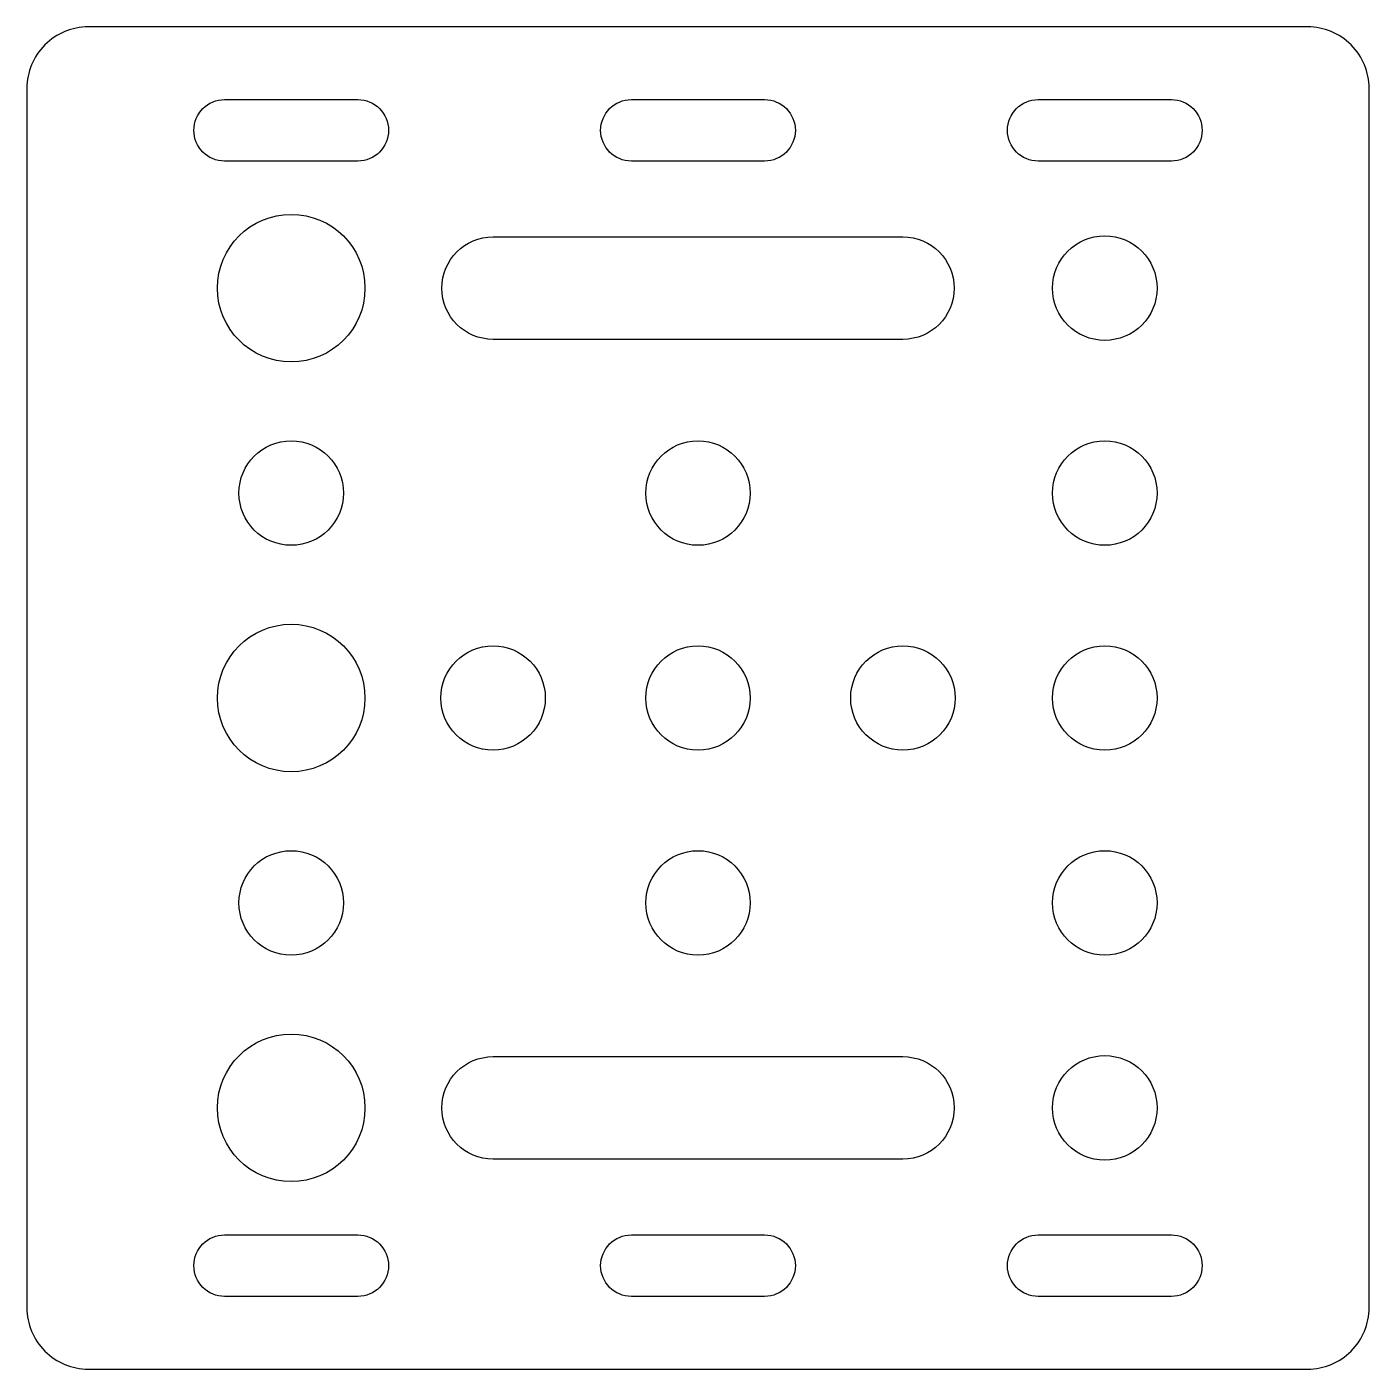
# Model space of a CAD drawing. Header units: millimetres. Extents: x -3 to 62.5, y -65.5 to 0.
import ezdxf

# ---------------------------------------------------------------- set-up
doc = ezdxf.new("R2010")
doc.units = ezdxf.units.MM

msp = doc.modelspace()

# ---------------------------------------------------------------- linework, layer by layer
for points in [[(59.5, -65.5, 0.414214), (62.5, -62.5), (62.5, -3, 0.414214), (59.5, 0), (0, 0, 0.414214), (-3, -3), (-3, -62.5, 0.414214), (0, -65.5)], [(13.15, -3.55, -1), (13.15, -6.55), (6.65, -6.55, -1), (6.65, -3.55)], [(26.5, -6.55, -1), (26.5, -3.55), (33, -3.55, -1), (33, -6.55)], [(46.35, -6.55, -1), (46.35, -3.55), (52.85, -3.55, -1), (52.85, -6.55)], [(19.75, -15.25, -1), (19.75, -10.25), (39.75, -10.25, -1), (39.75, -15.25)], [(19.75, -55.25, -1), (19.75, -50.25), (39.75, -50.25, -1), (39.75, -55.25)], [(6.65, -61.95, -1), (6.65, -58.95), (13.15, -58.95, -1), (13.15, -61.95)], [(26.5, -61.95, -1), (26.5, -58.95), (33, -58.95, -1), (33, -61.95)], [(46.35, -61.95, -1), (46.35, -58.95), (52.85, -58.95, -1), (52.85, -61.95)]]:
    msp.add_lwpolyline(points, format="xyb", close=True)
for centre, radius in [((9.9, -12.75), 3.6), ((49.6, -12.75), 2.55), ((9.9, -22.75), 2.55), ((29.75, -22.75), 2.55), ((49.6, -22.75), 2.55), ((9.9, -32.75), 3.6), ((19.75, -32.75), 2.55), ((29.75, -32.75), 2.55), ((39.75, -32.75), 2.55), ((49.6, -32.75), 2.55), ((9.9, -42.75), 2.55), ((29.75, -42.75), 2.55), ((49.6, -42.75), 2.55), ((9.9, -52.75), 3.6), ((49.6, -52.75), 2.55)]:
    msp.add_circle(centre, radius)

doc.saveas('drawing.dxf')
